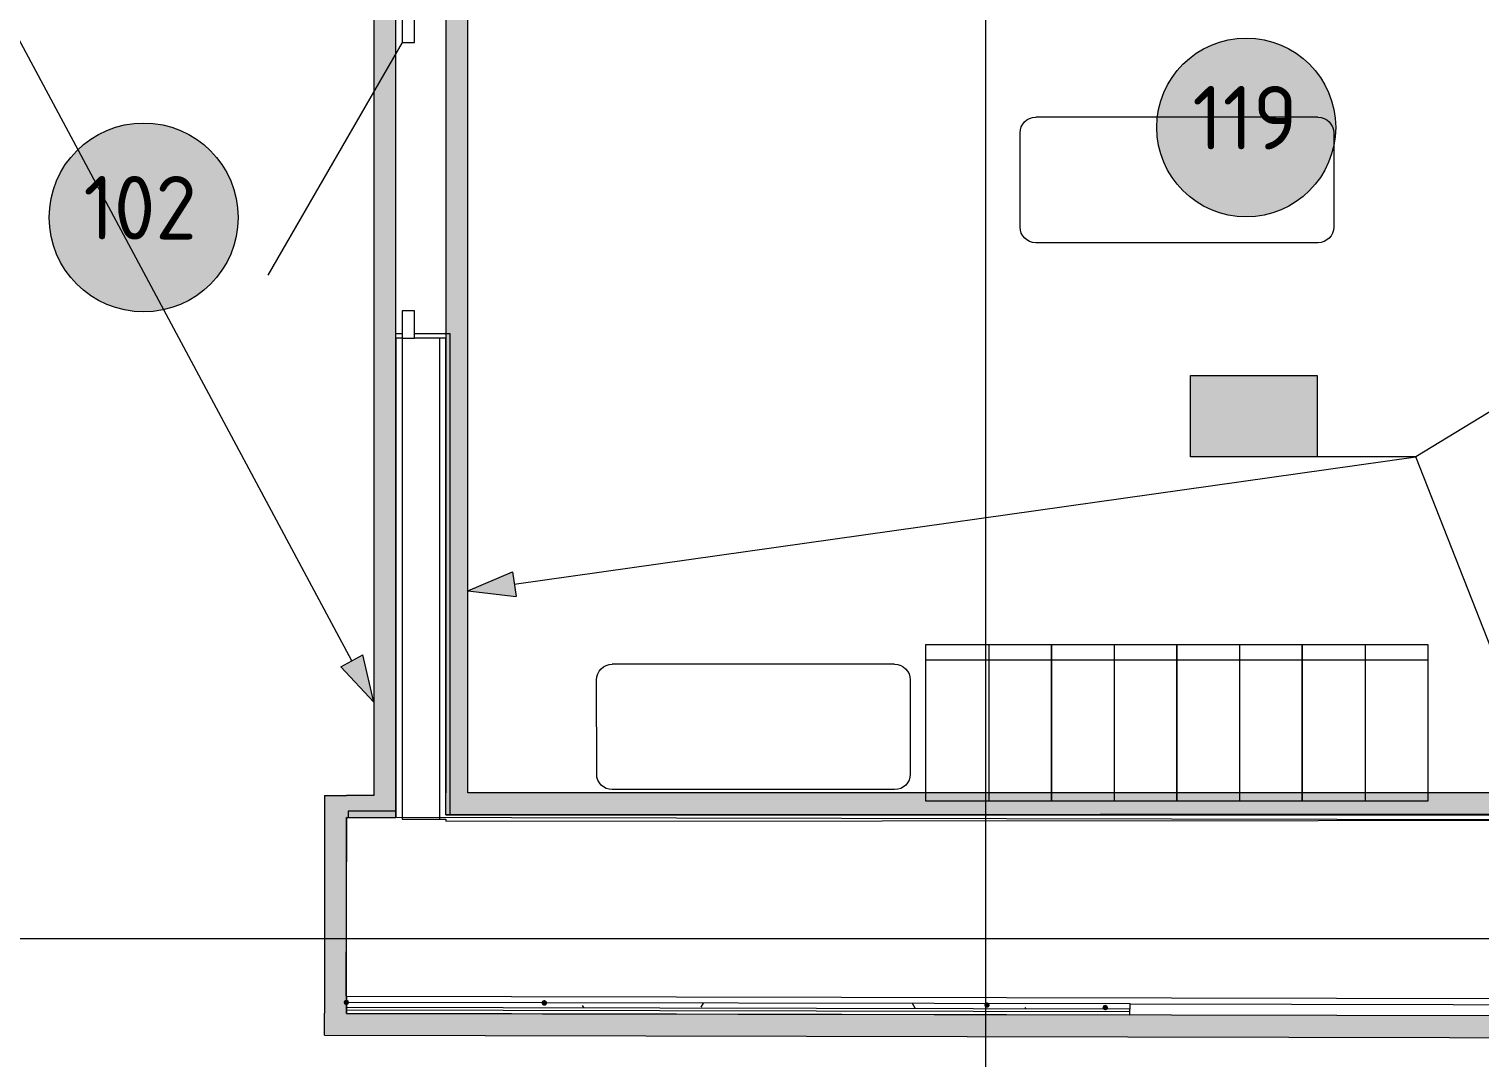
# Model space of a CAD drawing. Header units: millimetres. Extents: x -546 to 1681, y -650 to 1730.
# Drawn here: x 453.67 to 499.93, y 413.56 to 446.38 of the extents above; entities that cross this region are included whole.
import ezdxf

# ---------------------------------------------------------------- set-up
doc = ezdxf.new("R2010")
doc.units = ezdxf.units.MM

msp = doc.modelspace()

# ---------------------------------------------------------------- hatches: boundary and pattern name
at = {"true_color": 0xf1d696}
h = msp.add_hatch(color=41, dxfattribs=at)
h.dxf.hatch_style = 2
h.paths.add_polyline_path([(464.664, 460.906), (465.364, 460.899), (465.364, 421.928), (464.664, 421.93)])
h = msp.add_hatch(color=41, dxfattribs=at)
h.dxf.hatch_style = 2
h.paths.add_polyline_path([(467.664, 422.014), (466.964, 422.014), (466.964, 460.883), (467.664, 460.876)])
at = {"true_color": 0xffffff}
h = msp.add_hatch(color=7, dxfattribs=at)
edge = h.paths.add_edge_path()
edge.add_arc((492.481, 443.242), 2.852, 0, 360)
h = msp.add_hatch(color=7, dxfattribs=at)
edge = h.paths.add_edge_path()
edge.add_arc((457.324, 440.37), 3.012, 0, 360)
h = msp.add_hatch(color=7, dxfattribs=at)
h.dxf.hatch_style = 2
h.paths.add_polyline_path([(490.699, 435.324), (494.739, 435.324), (494.739, 432.736), (490.699, 432.736)])
h = msp.add_hatch(color=7, dxfattribs=at)
h.dxf.hatch_style = 2
h.paths.add_polyline_path([(490.699, 435.324), (494.739, 435.324), (494.739, 432.736), (490.699, 432.736)])
h = msp.add_hatch(color=7, dxfattribs=at)
h.dxf.hatch_style = 2
h.paths.add_polyline_path([(490.699, 435.324), (494.739, 435.324), (494.739, 432.736), (490.699, 432.736)])
at = {"true_color": 0x0077b0}
h = msp.add_hatch(color=144, dxfattribs=at)
h.paths.add_polyline_path([(491.911, 433.927), (491.911, 434.734), (491.882, 434.891), (491.793, 435.022), (491.664, 435.108), (491.508, 435.138), (491.351, 435.108), (491.22, 435.022), (491.133, 434.891), (491.104, 434.734), (491.104, 433.927), (491.133, 433.771), (491.22, 433.642), (491.351, 433.553), (491.508, 433.524), (491.664, 433.553), (491.793, 433.642), (491.882, 433.771)])
h.paths.add_polyline_path([(492.112, 433.927), (492.101, 433.807), (492.067, 433.695), (492.012, 433.592), (491.934, 433.498), (491.842, 433.421), (491.74, 433.366), (491.628, 433.334), (491.508, 433.323), (491.386, 433.334), (491.274, 433.366), (491.172, 433.421), (491.079, 433.498), (491.001, 433.592), (490.946, 433.695), (490.913, 433.807), (490.901, 433.927), (490.901, 434.734), (490.913, 434.856), (490.946, 434.968), (491.001, 435.07), (491.079, 435.163), (491.172, 435.241), (491.274, 435.297), (491.386, 435.33), (491.508, 435.341), (491.628, 435.33), (491.74, 435.297), (491.844, 435.242), (491.937, 435.166), (492.013, 435.072), (492.068, 434.969), (492.101, 434.856), (492.112, 434.734)])
h = msp.add_hatch(color=144, dxfattribs=at)
h.paths.add_polyline_path([(491.911, 433.927), (491.911, 434.734), (491.882, 434.891), (491.793, 435.022), (491.664, 435.108), (491.508, 435.138), (491.351, 435.108), (491.22, 435.022), (491.133, 434.891), (491.104, 434.734), (491.104, 433.927), (491.133, 433.771), (491.22, 433.642), (491.351, 433.553), (491.508, 433.524), (491.664, 433.553), (491.793, 433.642), (491.882, 433.771)])
h.paths.add_polyline_path([(492.112, 433.927), (492.101, 433.807), (492.067, 433.695), (492.012, 433.592), (491.934, 433.498), (491.842, 433.421), (491.74, 433.366), (491.628, 433.334), (491.508, 433.323), (491.386, 433.334), (491.274, 433.366), (491.172, 433.421), (491.079, 433.498), (491.001, 433.592), (490.946, 433.695), (490.913, 433.807), (490.901, 433.927), (490.901, 434.734), (490.913, 434.856), (490.946, 434.968), (491.001, 435.07), (491.079, 435.163), (491.172, 435.241), (491.274, 435.297), (491.386, 435.33), (491.508, 435.341), (491.628, 435.33), (491.74, 435.297), (491.844, 435.242), (491.937, 435.166), (492.013, 435.072), (492.068, 434.969), (492.101, 434.856), (492.112, 434.734)])
h = msp.add_hatch(color=144, dxfattribs=at)
h.paths.add_polyline_path([(491.911, 433.927), (491.911, 434.734), (491.882, 434.891), (491.793, 435.022), (491.664, 435.108), (491.508, 435.138), (491.351, 435.108), (491.22, 435.022), (491.133, 434.891), (491.104, 434.734), (491.104, 433.927), (491.133, 433.771), (491.22, 433.642), (491.351, 433.553), (491.508, 433.524), (491.664, 433.553), (491.793, 433.642), (491.882, 433.771)])
h.paths.add_polyline_path([(492.112, 433.927), (492.101, 433.807), (492.067, 433.695), (492.012, 433.592), (491.934, 433.498), (491.842, 433.421), (491.74, 433.366), (491.628, 433.334), (491.508, 433.323), (491.386, 433.334), (491.274, 433.366), (491.172, 433.421), (491.079, 433.498), (491.001, 433.592), (490.946, 433.695), (490.913, 433.807), (490.901, 433.927), (490.901, 434.734), (490.913, 434.856), (490.946, 434.968), (491.001, 435.07), (491.079, 435.163), (491.172, 435.241), (491.274, 435.297), (491.386, 435.33), (491.508, 435.341), (491.628, 435.33), (491.74, 435.297), (491.844, 435.242), (491.937, 435.166), (492.013, 435.072), (492.068, 434.969), (492.101, 434.856), (492.112, 434.734)])
h = msp.add_hatch(color=144, dxfattribs=at)
h.dxf.hatch_style = 2
h.paths.add_polyline_path([(494.334, 434.997), (494.103, 434.765), (494.032, 434.734), (493.956, 434.76), (493.931, 434.836), (493.959, 434.906), (494.354, 435.301), (494.395, 435.331), (494.436, 435.341), (494.512, 435.316), (494.537, 435.239), (494.537, 433.422), (494.512, 433.347), (494.436, 433.323), (494.36, 433.347), (494.334, 433.422)])
h = msp.add_hatch(color=144, dxfattribs=at)
h.dxf.hatch_style = 2
h.paths.add_polyline_path([(494.334, 434.997), (494.103, 434.765), (494.032, 434.734), (493.956, 434.76), (493.931, 434.836), (493.959, 434.906), (494.354, 435.301), (494.395, 435.331), (494.436, 435.341), (494.512, 435.316), (494.537, 435.239), (494.537, 433.422), (494.512, 433.347), (494.436, 433.323), (494.36, 433.347), (494.334, 433.422)])
h = msp.add_hatch(color=144, dxfattribs=at)
h.dxf.hatch_style = 2
h.paths.add_polyline_path([(494.334, 434.997), (494.103, 434.765), (494.032, 434.734), (493.956, 434.76), (493.931, 434.836), (493.959, 434.906), (494.354, 435.301), (494.395, 435.331), (494.436, 435.341), (494.512, 435.316), (494.537, 435.239), (494.537, 433.422), (494.512, 433.347), (494.436, 433.323), (494.36, 433.347), (494.334, 433.422)])
h = msp.add_hatch(color=144, dxfattribs=at)
h.dxf.hatch_style = 2
h.paths.add_polyline_path([(493.425, 433.825), (492.618, 433.825), (492.542, 433.851), (492.516, 433.927), (492.542, 434.003), (492.618, 434.029), (493.425, 434.029), (493.501, 434.003), (493.526, 433.927), (493.501, 433.851)])
h = msp.add_hatch(color=144, dxfattribs=at)
h.dxf.hatch_style = 2
h.paths.add_polyline_path([(493.425, 433.825), (492.618, 433.825), (492.542, 433.851), (492.516, 433.927), (492.542, 434.003), (492.618, 434.029), (493.425, 434.029), (493.501, 434.003), (493.526, 433.927), (493.501, 433.851)])
h = msp.add_hatch(color=144, dxfattribs=at)
h.dxf.hatch_style = 2
h.paths.add_polyline_path([(493.425, 433.825), (492.618, 433.825), (492.542, 433.851), (492.516, 433.927), (492.542, 434.003), (492.618, 434.029), (493.425, 434.029), (493.501, 434.003), (493.526, 433.927), (493.501, 433.851)])
h = msp.add_hatch(color=144, dxfattribs=at)
h.dxf.hatch_style = 2
h.paths.add_polyline_path([(467.664, 428.465), (469.086, 429.07), (469.198, 428.278)])
h = msp.add_hatch(color=144, dxfattribs=at)
h.dxf.hatch_style = 2
h.paths.add_polyline_path([(464.664, 424.913), (463.607, 426.04), (464.312, 426.418)])
at = {"true_color": 0xf1d696}
h = msp.add_hatch(color=41, dxfattribs=at)
h.dxf.hatch_style = 2
h.paths.add_polyline_path([(466.964, 422.014), (467.664, 422.014), (466.964, 421.314)])
h = msp.add_hatch(color=41, dxfattribs=at)
h.dxf.hatch_style = 2
h.paths.add_polyline_path([(467.664, 422.014), (467.664, 421.314), (466.964, 421.314)])
h = msp.add_hatch(color=41, dxfattribs=at)
h.dxf.hatch_style = 2
h.paths.add_polyline_path([(512.815, 422.014), (512.814, 421.314), (467.664, 421.314), (467.664, 422.014)])
h = msp.add_hatch(color=41, dxfattribs=at)
h.dxf.hatch_style = 2
h.paths.add_polyline_path([(463.087, 421.933), (463.787, 421.931), (463.787, 421.232)])
h = msp.add_hatch(color=41, dxfattribs=at)
h.dxf.hatch_style = 2
h.paths.add_polyline_path([(463.787, 421.232), (463.087, 421.233), (463.087, 421.933)])
h = msp.add_hatch(color=41, dxfattribs=at)
h.dxf.hatch_style = 2
h.paths.add_polyline_path([(464.664, 421.93), (464.664, 421.23), (463.787, 421.232), (463.787, 421.931)])
h = msp.add_hatch(color=41, dxfattribs=at)
h.dxf.hatch_style = 2
h.paths.add_polyline_path([(464.664, 421.93), (465.364, 421.928), (465.364, 421.228)])
h = msp.add_hatch(color=41, dxfattribs=at)
h.dxf.hatch_style = 2
h.paths.add_polyline_path([(465.364, 421.228), (464.664, 421.23), (464.664, 421.93)])
h = msp.add_hatch(color=41, dxfattribs=at)
h.dxf.hatch_style = 2
h.paths.add_polyline_path([(463.087, 421.233), (463.787, 421.232), (463.787, 414.981), (463.087, 414.983)])
h = msp.add_hatch(color=7)
h.dxf.hatch_style = 2
h.paths.add_polyline_path([(463.788, 415.421), (463.724, 415.395), (463.698, 415.331), (463.724, 415.268), (463.788, 415.241), (463.851, 415.268), (463.878, 415.331), (463.851, 415.395)])
h = msp.add_hatch(color=7)
h.dxf.hatch_style = 2
h.paths.add_polyline_path([(470.022, 415.267), (470.076, 415.224), (470.144, 415.232), (470.187, 415.286), (470.179, 415.354), (470.12, 415.406), (470.052, 415.398), (470.009, 415.344)])
h = msp.add_hatch(color=7)
h.dxf.hatch_style = 2
h.paths.add_polyline_path([(484.216, 415.337), (484.152, 415.311), (484.126, 415.247), (484.152, 415.184), (484.216, 415.157), (484.279, 415.184), (484.306, 415.247), (484.279, 415.311)])
h = msp.add_hatch(color=7)
h.dxf.hatch_style = 2
h.paths.add_polyline_path([(484.216, 415.337), (484.152, 415.311), (484.126, 415.247), (484.152, 415.184), (484.216, 415.157), (484.279, 415.184), (484.306, 415.247), (484.279, 415.311)])
h = msp.add_hatch(color=7)
h.dxf.hatch_style = 2
h.paths.add_polyline_path([(487.986, 415.256), (487.922, 415.23), (487.896, 415.166), (487.922, 415.103), (487.986, 415.076), (488.049, 415.103), (488.076, 415.166), (488.049, 415.23)])
h = msp.add_hatch(color=7)
h.dxf.hatch_style = 2
h.paths.add_polyline_path([(487.986, 415.256), (487.922, 415.23), (487.896, 415.166), (487.922, 415.103), (487.986, 415.076), (488.049, 415.103), (488.076, 415.166), (488.049, 415.23)])
at = {"true_color": 0x800080}
h = msp.add_hatch(color=216, dxfattribs=at)
h.dxf.hatch_style = 2
h.paths.add_polyline_path([(463.787, 414.981), (463.088, 414.283), (463.087, 414.983)])
h = msp.add_hatch(color=216, dxfattribs=at)
h.dxf.hatch_style = 2
h.paths.add_polyline_path([(463.787, 414.981), (463.788, 414.281), (463.088, 414.283)])
h = msp.add_hatch(color=216, dxfattribs=at)
h.dxf.hatch_style = 2
h.paths.add_polyline_path([(463.788, 414.281), (463.787, 414.981), (632.187, 414.639), (632.186, 413.939)])

# ---------------------------------------------------------------- linework, layer by layer
at = {"color": 7, "lineweight": 0}
for points in [[(484.173, 197.821), (484.173, 730.152)], [(465.364, 421.928), (465.364, 461.599)], [(464.664, 460.906), (464.664, 421.93)], [(466.964, 460.883), (466.964, 422.014)], [(467.664, 422.014), (467.664, 460.876)], [(465.364, 444.136), (465.364, 446.816)], [(465.564, 446.816), (465.564, 445.946)], [(465.964, 445.946), (465.964, 446.816)], [(489.629, 443.242), (489.643, 443.534), (489.687, 443.817), (489.757, 444.091), (489.853, 444.353), (489.973, 444.602), (490.116, 444.837), (490.28, 445.057), (490.464, 445.259), (490.667, 445.443), (490.886, 445.608), (491.121, 445.75), (491.371, 445.87), (491.633, 445.966), (491.906, 446.037), (492.189, 446.08), (492.481, 446.094), (492.772, 446.08), (493.056, 446.037), (493.329, 445.966), (493.591, 445.87), (493.841, 445.75), (494.076, 445.608), (494.295, 445.443), (494.498, 445.259), (494.682, 445.057), (494.846, 444.837), (494.989, 444.602), (495.109, 444.353), (495.205, 444.091), (495.275, 443.817), (495.318, 443.534), (495.333, 443.242)], [(465.564, 445.946), (461.284, 438.533)], [(465.564, 445.946), (465.964, 445.946)], [(454.312, 440.37), (454.327, 440.678), (454.373, 440.978), (454.447, 441.266), (454.548, 441.543), (454.675, 441.806), (454.826, 442.055), (454.999, 442.287), (455.194, 442.5), (455.408, 442.695), (455.639, 442.868), (455.888, 443.019), (456.151, 443.146), (456.428, 443.247), (456.717, 443.321), (457.016, 443.367), (457.324, 443.382), (457.632, 443.367), (457.931, 443.321), (458.219, 443.247), (458.496, 443.146), (458.759, 443.019), (459.008, 442.868), (459.239, 442.695), (459.453, 442.5), (459.648, 442.287), (459.821, 442.055), (459.972, 441.806), (460.099, 441.543), (460.2, 441.266), (460.274, 440.978), (460.32, 440.678), (460.336, 440.37)], [(495.333, 443.242), (495.318, 442.951), (495.275, 442.668), (495.205, 442.394), (495.109, 442.132), (494.989, 441.883), (494.846, 441.648), (494.682, 441.428), (494.498, 441.226), (494.295, 441.042), (494.076, 440.878), (493.841, 440.735), (493.591, 440.615), (493.329, 440.519), (493.056, 440.448), (492.772, 440.405), (492.481, 440.39), (492.189, 440.405), (491.906, 440.448), (491.633, 440.519), (491.371, 440.615), (491.121, 440.735), (490.886, 440.878), (490.667, 441.042), (490.464, 441.226), (490.28, 441.428), (490.116, 441.648), (489.973, 441.883), (489.853, 442.132), (489.757, 442.394), (489.687, 442.668), (489.643, 442.951), (489.629, 443.242)], [(460.336, 440.37), (460.32, 440.063), (460.274, 439.764), (460.2, 439.475), (460.099, 439.198), (459.972, 438.935), (459.821, 438.687), (459.648, 438.455), (459.453, 438.241), (459.239, 438.046), (459.008, 437.873), (458.759, 437.722), (458.496, 437.595), (458.219, 437.494), (457.931, 437.42), (457.632, 437.374), (457.324, 437.358), (457.016, 437.374), (456.717, 437.42), (456.428, 437.494), (456.151, 437.595), (455.888, 437.722), (455.639, 437.873), (455.408, 438.046), (455.194, 438.241), (454.999, 438.455), (454.826, 438.687), (454.675, 438.935), (454.548, 439.198), (454.447, 439.475), (454.373, 439.764), (454.327, 440.063), (454.312, 440.37)], [(465.964, 437.386), (465.564, 437.386)], [(465.564, 437.386), (465.564, 436.516)], [(465.964, 436.516), (465.964, 437.386)], [(465.364, 436.666), (465.564, 436.666)], [(465.564, 436.516), (465.364, 436.516)], [(465.364, 436.516), (465.364, 421.228)], [(465.564, 436.516), (465.564, 421.179)], [(465.564, 436.516), (465.964, 436.516)], [(465.964, 436.666), (467.084, 436.666)], [(466.764, 436.516), (465.964, 436.516)], [(466.764, 421.179), (466.764, 436.516)], [(466.964, 436.516), (466.764, 436.516)], [(466.964, 421.314), (466.964, 436.516)], [(467.084, 436.666), (467.084, 421.314)], [(466.964, 421.314), (466.964, 422.014)], [(512.815, 422.014), (467.664, 422.014)], [(463.087, 421.933), (463.787, 421.932)], [(463.087, 421.933), (463.088, 414.983)], [(464.664, 421.93), (463.787, 421.932)], [(465.364, 421.228), (465.364, 421.928)], [(463.787, 421.231), (463.775, 415.532)], [(632.189, 420.889), (463.787, 421.231)], [(463.788, 414.981), (463.787, 421.231)], [(463.787, 421.231), (465.364, 421.228)], [(463.846, 421.432), (463.845, 421.232)], [(463.845, 421.232), (465.364, 421.228)], [(465.365, 421.428), (463.846, 421.432)], [(465.364, 421.228), (465.365, 421.428)], [(465.564, 421.179), (466.764, 421.179)], [(466.764, 421.179), (466.964, 421.179)], [(508.692, 421.34), (466.964, 421.314)], [(466.964, 421.314), (513.514, 421.314)], [(466.964, 421.179), (466.964, 421.114)], [(466.964, 421.114), (508.692, 421.14)], [(187.211, 417.371), (863.726, 417.371)], [(463.789, 415.531), (463.788, 415.331)], [(463.789, 415.531), (632.178, 415.189)], [(463.788, 415.331), (463.788, 414.981)], [(488.775, 415.281), (463.788, 415.331)], [(463.788, 415.181), (488.774, 415.131)], [(463.788, 415.091), (488.774, 415.041)], [(471.358, 415.166), (471.321, 415.229)], [(475.163, 415.308), (475.092, 415.184)], [(481.929, 415.145), (481.842, 415.295)], [(484.216, 415.247), (484.191, 415.29)], [(485.452, 415.137), (485.436, 415.165)], [(487.986, 415.166), (487.967, 415.132)], [(488.774, 414.931), (488.775, 415.281)], [(488.775, 415.281), (607.177, 415.04)], [(463.088, 414.283), (463.088, 414.983)], [(463.788, 414.981), (488.774, 414.931)], [(632.187, 414.639), (463.788, 414.981)], [(463.088, 414.283), (632.185, 413.939)]]:
    msp.add_lwpolyline(points, dxfattribs=at)
at = {"color": 144, "lineweight": 0, "true_color": 0x0077b0}
for points in [[(463.959, 426.229), (449.167, 453.846)], [(511.565, 441.062), (497.886, 432.736)], [(490.699, 435.324), (494.739, 435.324)], [(490.699, 432.736), (490.699, 435.324)], [(490.699, 435.324), (494.739, 435.324)], [(490.699, 432.736), (490.699, 435.324)], [(490.699, 435.324), (494.739, 435.324)], [(490.699, 432.736), (490.699, 435.324)], [(494.739, 435.324), (494.739, 432.736)], [(494.739, 435.324), (494.739, 432.736)], [(494.739, 435.324), (494.739, 432.736)], [(469.142, 428.674), (497.886, 432.736)], [(494.739, 432.736), (490.699, 432.736)], [(494.739, 432.736), (490.699, 432.736)], [(494.739, 432.736), (490.699, 432.736)], [(497.886, 432.736), (494.739, 432.736)], [(497.886, 432.736), (494.739, 432.736)], [(497.886, 432.736), (494.739, 432.736)], [(501.834, 422.703), (497.886, 432.736)], [(467.664, 428.465), (469.086, 429.07)], [(469.086, 429.07), (469.198, 428.278)], [(467.664, 428.465), (469.198, 428.278)], [(463.607, 426.04), (464.312, 426.418)], [(464.664, 424.913), (464.312, 426.418)], [(464.664, 424.913), (463.607, 426.04)]]:
    msp.add_lwpolyline(points, dxfattribs=at)
at = {"color": 253, "lineweight": 0, "true_color": 0x999999}
for points in [[(485.269, 443.065), (485.279, 443.167), (485.308, 443.26), (485.354, 443.345), (485.415, 443.419), (485.488, 443.48), (485.573, 443.526), (485.666, 443.555), (485.767, 443.565)], [(494.769, 443.565), (485.768, 443.565)], [(494.769, 443.565), (494.869, 443.555), (494.963, 443.526), (495.048, 443.48), (495.122, 443.419), (495.183, 443.345), (495.229, 443.26), (495.259, 443.166), (495.269, 443.065)], [(485.27, 440.063), (485.269, 443.065)], [(495.269, 443.065), (495.27, 440.063)], [(485.768, 439.565), (485.667, 439.576), (485.574, 439.605), (485.489, 439.651), (485.416, 439.712), (485.355, 439.785), (485.309, 439.87), (485.28, 439.963), (485.27, 440.063)], [(495.27, 440.063), (495.259, 439.963), (495.23, 439.87), (495.184, 439.785), (495.123, 439.711), (495.049, 439.651), (494.964, 439.605), (494.87, 439.576), (494.77, 439.565)], [(494.769, 439.565), (485.768, 439.565)], [(482.268, 426.747), (486.268, 426.747)], [(482.268, 421.747), (482.268, 426.747)], [(484.268, 426.747), (484.268, 421.747)], [(486.268, 426.747), (490.268, 426.747)], [(486.268, 421.747), (486.268, 426.747)], [(486.268, 426.747), (486.268, 421.747)], [(488.268, 426.747), (488.268, 421.747)], [(490.268, 426.747), (494.268, 426.747)], [(490.268, 421.747), (490.268, 426.747)], [(490.268, 426.747), (490.268, 421.747)], [(492.268, 426.747), (492.268, 421.747)], [(494.268, 426.747), (494.268, 421.747)], [(494.268, 426.747), (498.268, 426.747)], [(494.268, 421.747), (494.268, 426.747)], [(496.268, 426.747), (496.268, 421.747)], [(498.268, 426.747), (498.268, 421.747)], [(471.768, 425.618), (471.778, 425.72), (471.807, 425.813), (471.853, 425.898), (471.914, 425.972), (471.987, 426.033), (472.072, 426.08), (472.165, 426.109), (472.266, 426.119)], [(481.268, 426.119), (472.267, 426.119)], [(481.268, 426.119), (481.368, 426.109), (481.462, 426.08), (481.547, 426.034), (481.621, 425.973), (481.682, 425.899), (481.728, 425.814), (481.758, 425.719), (481.768, 425.618)], [(486.268, 426.247), (482.268, 426.247)], [(490.268, 426.247), (486.268, 426.247)], [(494.268, 426.247), (490.268, 426.247)], [(498.268, 426.247), (494.268, 426.247)], [(471.769, 422.616), (471.768, 425.618)], [(481.768, 425.618), (481.769, 422.616)], [(472.267, 422.119), (472.166, 422.13), (472.073, 422.159), (471.988, 422.204), (471.915, 422.265), (471.854, 422.339), (471.808, 422.423), (471.779, 422.516), (471.769, 422.616)], [(481.769, 422.616), (481.758, 422.516), (481.729, 422.423), (481.683, 422.338), (481.622, 422.265), (481.548, 422.204), (481.463, 422.158), (481.369, 422.129), (481.269, 422.119)], [(481.268, 422.119), (472.267, 422.119)], [(486.268, 421.747), (482.268, 421.747)], [(490.268, 421.747), (486.268, 421.747)], [(494.268, 421.747), (490.268, 421.747)], [(498.268, 421.747), (494.268, 421.747)]]:
    msp.add_lwpolyline(points, dxfattribs=at)

# ---------------------------------------------------------------- texts
at = {"color": 7, "char_height": 2.02685, "attachment_point": 1}
for s, insert in [('{\\fGOSTCommon|b0|i0|c0;119}', (490.764, 444.565)), ('{\\fGOSTCommon|b0|i0|c0;102}', (455.405, 441.693))]:
    msp.add_mtext(s, dxfattribs=dict(at, insert=insert))

doc.saveas('drawing.dxf')
